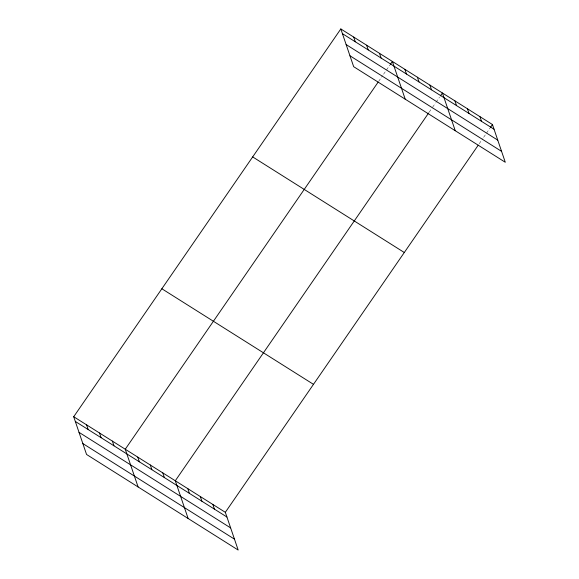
<?xml version="1.0" encoding="UTF-8"?>
<svg xmlns="http://www.w3.org/2000/svg" width="579" height="579" viewBox="0 0 579 579"><rect width="100%" height="100%" fill="white"/><g stroke="black" fill="none" stroke-linecap="round" stroke-linejoin="round"><path stroke-width="0.43" stroke-dasharray="2.9 2.17" d="M378.659 81.357L382.581 75.668M383.559 74.242L386.005 70.689M386.497 69.979L389.928 65M429.184 112.188L432.122 107.918M432.614 107.209L435.553 102.946M436.045 102.23L439.468 97.258M479.224 143.73L482.647 138.75M483.631 137.332L489.993 128.089"/><path stroke-width="0.87" d="M73.707 416.728L225.332 512.314L238.179 550.05L86.553 454.464L73.707 416.728L340.821 28.95L492.447 124.536L505.293 162.272L353.668 66.686L340.821 28.95M378.174 82.066L125.259 449.224L138.106 486.968M390.412 64.291L392.374 61.446L405.22 99.19M428.699 112.898L175.292 480.765L188.139 518.509M440.453 95.832L442.407 92.987L455.26 130.731M225.332 512.314L478.247 145.148M490.485 127.373L492.447 124.536M342.428 33.662L494.046 129.24M346.133 44.561L497.759 140.14M349.962 55.787L501.58 151.372M252.676 156.916L404.294 252.502M161.852 288.762L313.478 384.34M75.313 421.44L226.932 517.018M79.019 432.339L230.645 527.918M82.848 443.565L234.466 539.15M479.933 116.647L481.54 121.358M467.427 108.765L469.033 113.47M454.92 100.876L456.52 105.588M429.9 85.106L431.507 89.817M417.394 77.217L418.993 81.928M404.88 69.335L406.487 74.047M379.484 53.326L381.091 58.038M366.601 45.198L368.201 49.91M353.711 37.078L355.311 41.782M212.819 504.425L214.425 509.136M200.312 496.536L201.919 501.248M187.806 488.654L189.405 493.366M162.786 472.884L164.393 477.595M150.279 464.995L151.879 469.707M137.766 457.113L139.373 461.825M112.369 441.104L113.976 445.808M99.487 432.976L101.086 437.688M86.597 424.848L88.196 429.56"/></g></svg>
